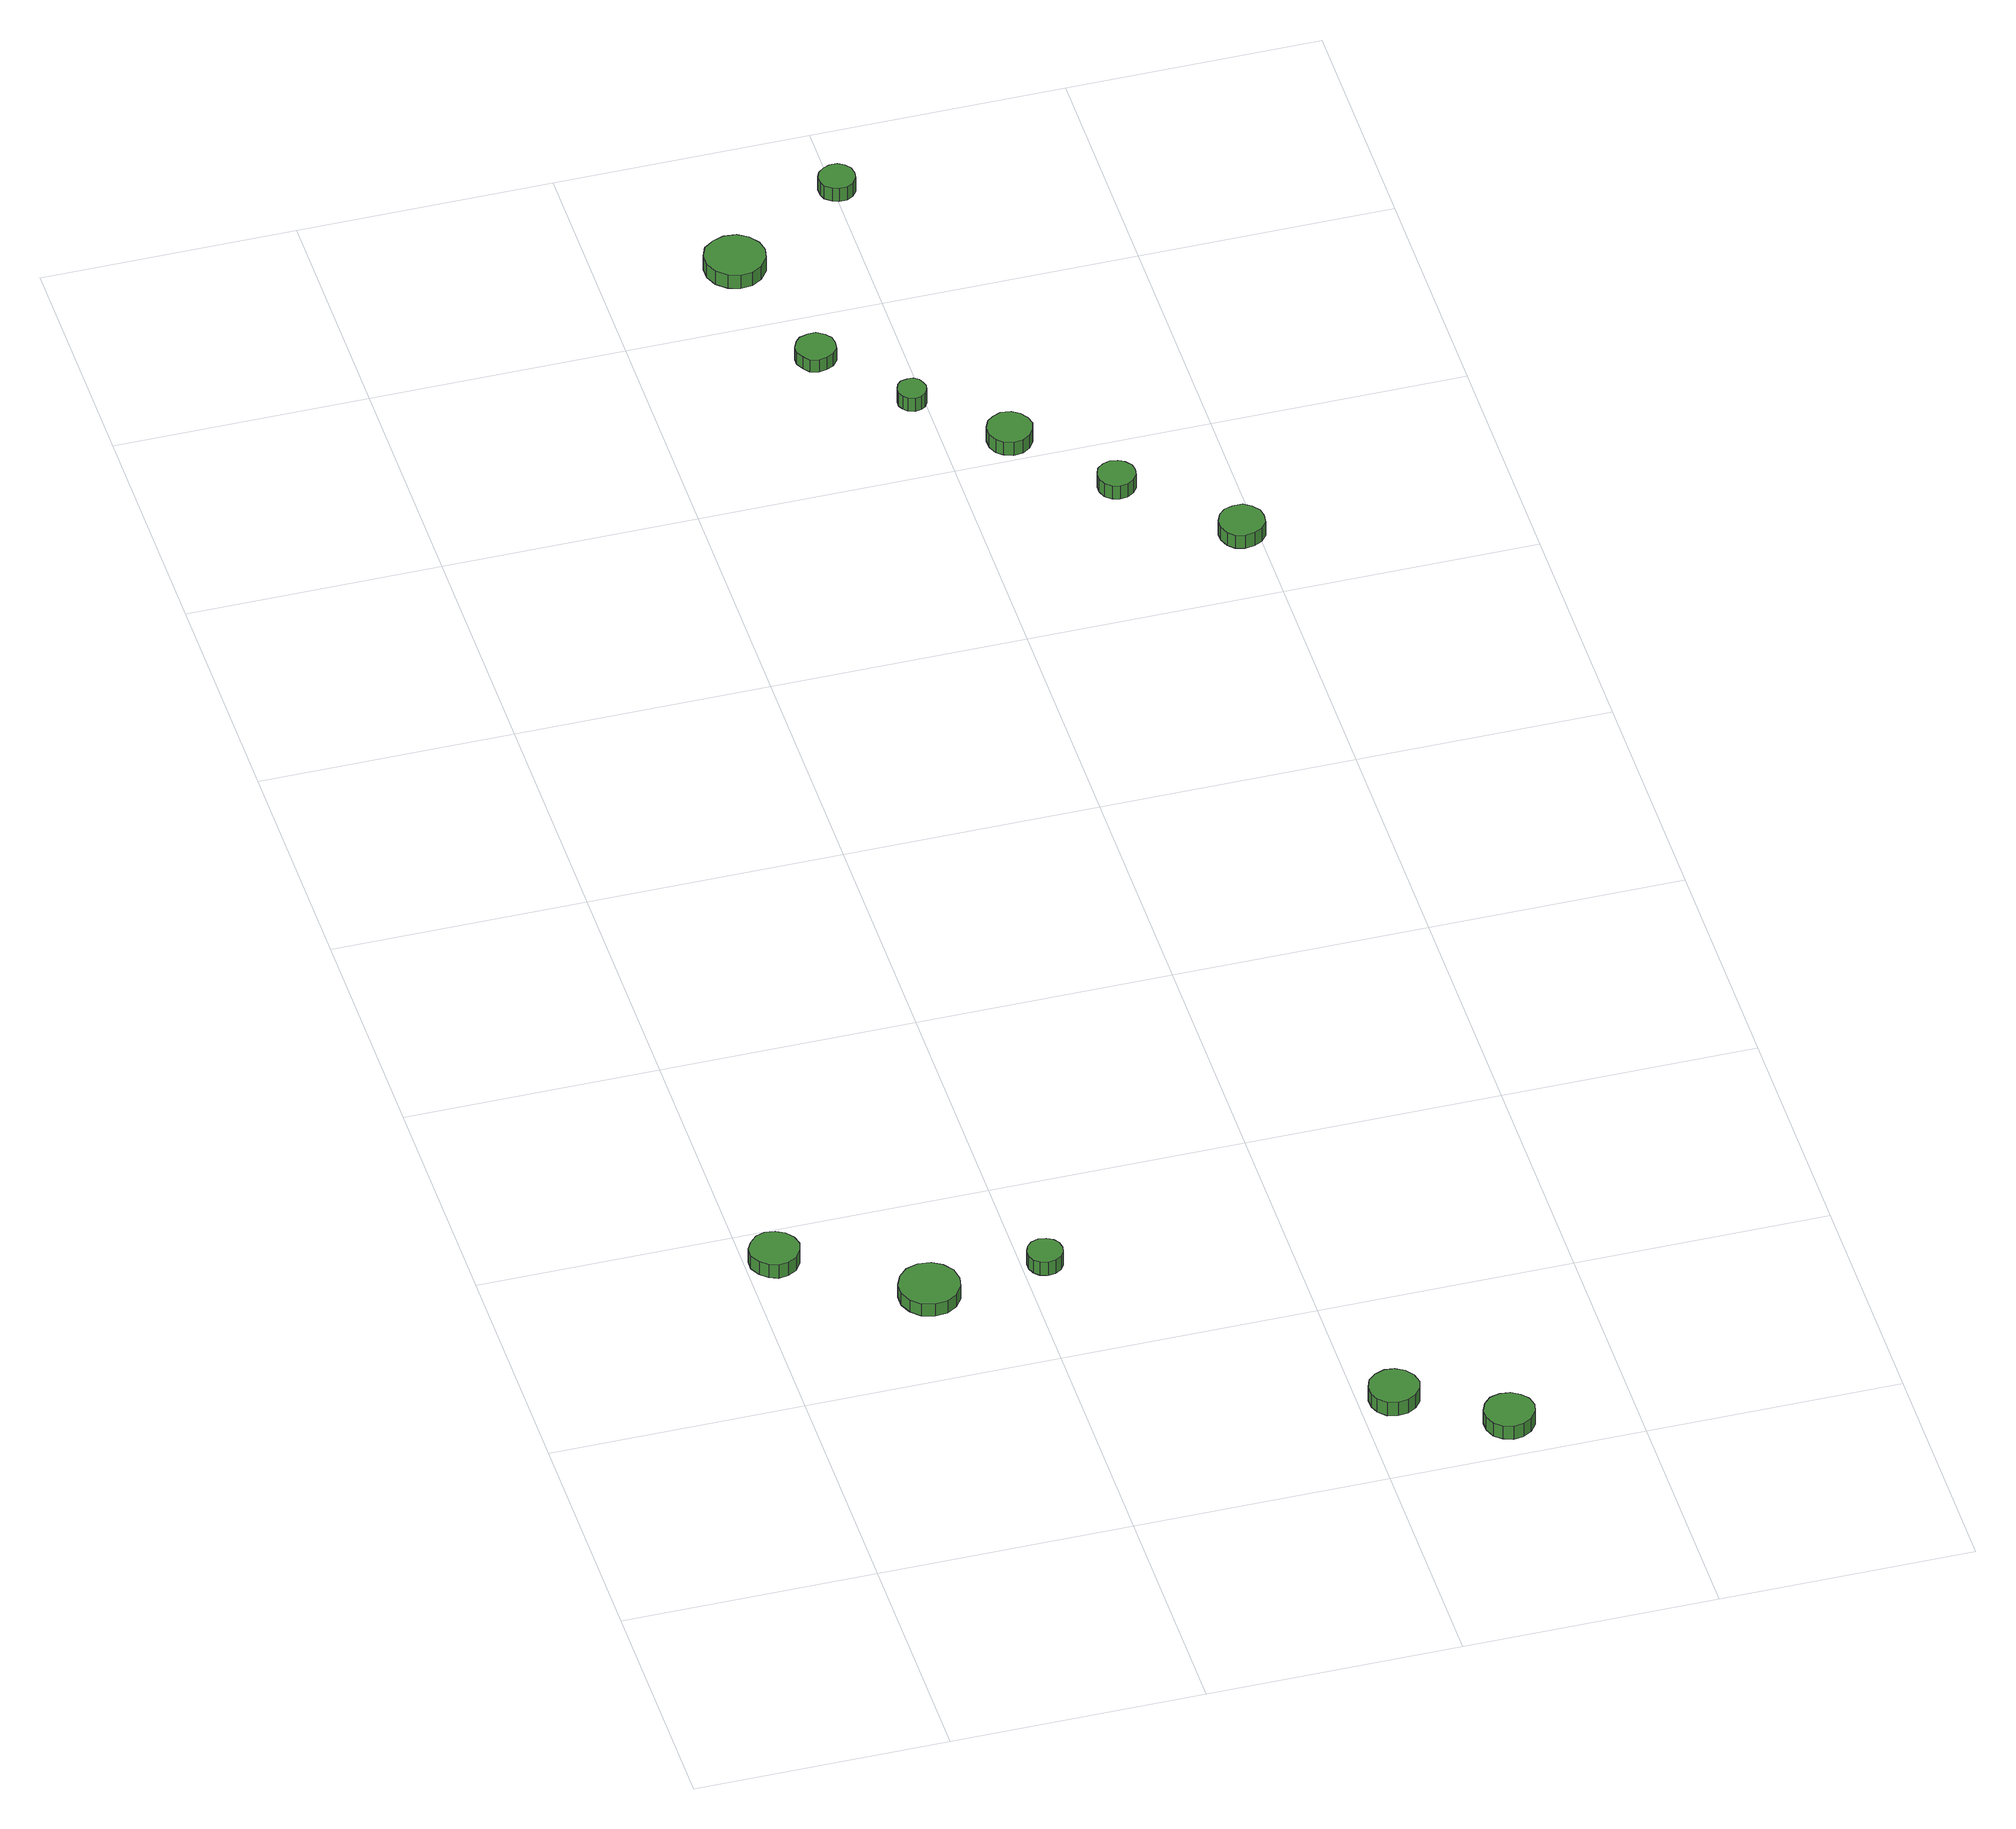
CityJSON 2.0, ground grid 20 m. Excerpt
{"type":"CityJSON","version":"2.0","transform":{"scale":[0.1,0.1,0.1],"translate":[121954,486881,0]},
"CityObjects":{
"tree1":{"type":"SolitaryVegetationObject","attributes":{"function":"something"},"geometry":[{"type":"MultiSurface","lod":"1","boundaries":[[[0,1,2,3,4,5,6,7,8,9,10,11,12,13,14]],[[15,16,17,18,19,20,21,22,23,24,25,26,27,28,29]],[[0,29,28,1]],[[1,28,27,2]],[[2,27,26,3]],[[3,26,25,4]],[[4,25,24,5]],[[5,24,23,6]],[[6,23,22,7]],[[7,22,21,8]],[[8,21,20,9]],[[9,20,19,10]],[[10,19,18,11]],[[11,18,17,12]],[[12,17,16,13]],[[13,16,15,14]],[[14,15,29,0]]]}]},
"tree2":{"type":"SolitaryVegetationObject","attributes":{"function":"something"},"geometry":[{"type":"MultiSurface","lod":"1","boundaries":[[[30,31,32,33,34,35,36,37,38,39,40,41,42,43,44]],[[45,46,47,48,49,50,51,52,53,54,55,56,57,58,59]],[[30,59,58,31]],[[31,58,57,32]],[[32,57,56,33]],[[33,56,55,34]],[[34,55,54,35]],[[35,54,53,36]],[[36,53,52,37]],[[37,52,51,38]],[[38,51,50,39]],[[39,50,49,40]],[[40,49,48,41]],[[41,48,47,42]],[[42,47,46,43]],[[43,46,45,44]],[[44,45,59,30]]]}]},
"tree3":{"type":"SolitaryVegetationObject","attributes":{"function":"something"},"geometry":[{"type":"MultiSurface","lod":"1","boundaries":[[[60,61,62,63,64,65,66,67,68,69,70,71,72,73,74]],[[75,76,77,78,79,80,81,82,83,84,85,86,87,88,89]],[[60,89,88,61]],[[61,88,87,62]],[[62,87,86,63]],[[63,86,85,64]],[[64,85,84,65]],[[65,84,83,66]],[[66,83,82,67]],[[67,82,81,68]],[[68,81,80,69]],[[69,80,79,70]],[[70,79,78,71]],[[71,78,77,72]],[[72,77,76,73]],[[73,76,75,74]],[[74,75,89,60]]]}]},
"tree4":{"type":"SolitaryVegetationObject","attributes":{"function":"something"},"geometry":[{"type":"MultiSurface","lod":"1","boundaries":[[[90,91,92,93,94,95,96,97,98,99,100,101,102,103,104]],[[105,106,107,108,109,110,111,112,113,114,115,116,117,118,119]],[[90,119,118,91]],[[91,118,117,92]],[[92,117,116,93]],[[93,116,115,94]],[[94,115,114,95]],[[95,114,113,96]],[[96,113,112,97]],[[97,112,111,98]],[[98,111,110,99]],[[99,110,109,100]],[[100,109,108,101]],[[101,108,107,102]],[[102,107,106,103]],[[103,106,105,104]],[[104,105,119,90]]]}]},
"tree5":{"type":"SolitaryVegetationObject","attributes":{"function":"something"},"geometry":[{"type":"MultiSurface","lod":"1","boundaries":[[[120,121,122,123,124,125,126,127,128,129,130,131,132,133,134]],[[135,136,137,138,139,140,141,142,143,144,145,146,147,148,149]],[[120,149,148,121]],[[121,148,147,122]],[[122,147,146,123]],[[123,146,145,124]],[[124,145,144,125]],[[125,144,143,126]],[[126,143,142,127]],[[127,142,141,128]],[[128,141,140,129]],[[129,140,139,130]],[[130,139,138,131]],[[131,138,137,132]],[[132,137,136,133]],[[133,136,135,134]],[[134,135,149,120]]]}]},
"tree6":{"type":"SolitaryVegetationObject","attributes":{"function":"something"},"geometry":[{"type":"MultiSurface","lod":"1","boundaries":[[[150,151,152,153,154,155,156,157,158,159,160,161,162,163,164]],[[165,166,167,168,169,170,171,172,173,174,175,176,177,178,179]],[[150,179,178,151]],[[151,178,177,152]],[[152,177,176,153]],[[153,176,175,154]],[[154,175,174,155]],[[155,174,173,156]],[[156,173,172,157]],[[157,172,171,158]],[[158,171,170,159]],[[159,170,169,160]],[[160,169,168,161]],[[161,168,167,162]],[[162,167,166,163]],[[163,166,165,164]],[[164,165,179,150]]]}]},
"tree7":{"type":"SolitaryVegetationObject","attributes":{"function":"something"},"geometry":[{"type":"MultiSurface","lod":"1","boundaries":[[[180,181,182,183,184,185,186,187,188,189,190,191,192,193,194]],[[195,196,197,198,199,200,201,202,203,204,205,206,207,208,209]],[[180,209,208,181]],[[181,208,207,182]],[[182,207,206,183]],[[183,206,205,184]],[[184,205,204,185]],[[185,204,203,186]],[[186,203,202,187]],[[187,202,201,188]],[[188,201,200,189]],[[189,200,199,190]],[[190,199,198,191]],[[191,198,197,192]],[[192,197,196,193]],[[193,196,195,194]],[[194,195,209,180]]]}]},
"tree8":{"type":"SolitaryVegetationObject","attributes":{"function":"something"},"geometry":[{"type":"MultiSurface","lod":"1","boundaries":[[[210,211,212,213,214,215,216,217,218,219,220,221,222,223,224]],[[225,226,227,228,229,230,231,232,233,234,235,236,237,238,239]],[[210,239,238,211]],[[211,238,237,212]],[[212,237,236,213]],[[213,236,235,214]],[[214,235,234,215]],[[215,234,233,216]],[[216,233,232,217]],[[217,232,231,218]],[[218,231,230,219]],[[219,230,229,220]],[[220,229,228,221]],[[221,228,227,222]],[[222,227,226,223]],[[223,226,225,224]],[[224,225,239,210]]]}]},
"tree9":{"type":"SolitaryVegetationObject","attributes":{"function":"something"},"geometry":[{"type":"MultiSurface","lod":"1","boundaries":[[[240,241,242,243,244,245,246,247,248,249,250,251,252,253,254]],[[255,256,257,258,259,260,261,262,263,264,265,266,267,268,269]],[[240,269,268,241]],[[241,268,267,242]],[[242,267,266,243]],[[243,266,265,244]],[[244,265,264,245]],[[245,264,263,246]],[[246,263,262,247]],[[247,262,261,248]],[[248,261,260,249]],[[249,260,259,250]],[[250,259,258,251]],[[251,258,257,252]],[[252,257,256,253]],[[253,256,255,254]],[[254,255,269,240]]]}]},
"tree10":{"type":"SolitaryVegetationObject","attributes":{"function":"something"},"geometry":[{"type":"MultiSurface","lod":"1","boundaries":[[[270,271,272,273,274,275,276,277,278,279,280,281,282,283,284]],[[285,286,287,288,289,290,291,292,293,294,295,296,297,298,299]],[[270,299,298,271]],[[271,298,297,272]],[[272,297,296,273]],[[273,296,295,274]],[[274,295,294,275]],[[275,294,293,276]],[[276,293,292,277]],[[277,292,291,278]],[[278,291,290,279]],[[279,290,289,280]],[[280,289,288,281]],[[281,288,287,282]],[[282,287,286,283]],[[283,286,285,284]],[[284,285,299,270]]]}]},
"tree11":{"type":"SolitaryVegetationObject","attributes":{"function":"something"},"geometry":[{"type":"MultiSurface","lod":"1","boundaries":[[[300,301,302,303,304,305,306,307,308,309,310,311,312,313,314]],[[315,316,317,318,319,320,321,322,323,324,325,326,327,328,329]],[[300,329,328,301]],[[301,328,327,302]],[[302,327,326,303]],[[303,326,325,304]],[[304,325,324,305]],[[305,324,323,306]],[[306,323,322,307]],[[307,322,321,308]],[[308,321,320,309]],[[309,320,319,310]],[[310,319,318,311]],[[311,318,317,312]],[[312,317,316,313]],[[313,316,315,314]],[[314,315,329,300]]]}]},
"tree12":{"type":"SolitaryVegetationObject","attributes":{"function":"something"},"geometry":[{"type":"MultiSurface","lod":"1","boundaries":[[[330,331,332,333,334,335,336,337,338,339,340,341,342,343,344]],[[345,346,347,348,349,350,351,352,353,354,355,356,357,358,359]],[[330,359,358,331]],[[331,358,357,332]],[[332,357,356,333]],[[333,356,355,334]],[[334,355,354,335]],[[335,354,353,336]],[[336,353,352,337]],[[337,352,351,338]],[[338,351,350,339]],[[339,350,349,340]],[[340,349,348,341]],[[341,348,347,342]],[[342,347,346,343]],[[343,346,345,344]],[[344,345,359,330]]]}]}
},
"vertices":[
[40,356,23],[38,364,23],[33,370,23],[26,374,23],[18,375,23],[11,373,23],[5,367,23],[1,360,23],[1,352,23],[5,344,23],[11,339,23],[18,336,23],[26,337,23],[33,341,23],[38,348,23],[38,348,10],[33,341,10],[26,337,10],[18,336,10],[11,339,10],[5,344,10],[1,352,10],[1,360,10],[5,367,10],[11,373,10],[18,375,10],[26,374,10],[33,370,10],[38,364,10],[40,356,10],
[145,285,23],[143,295,23],[137,303,23],[129,308,23],[119,309,23],[109,306,23],[102,299,23],[98,290,23],[98,280,23],[102,271,23],[109,264,23],[119,261,23],[129,262,23],[137,267,23],[143,275,23],[143,275,11],[137,267,11],[129,262,11],[119,261,11],[109,264,11],[102,271,11],[98,280,11],[98,290,11],[102,299,11],[109,306,11],[119,309,11],[129,308,11],[137,303,11],[143,295,11],[145,285,11],
[229,299,22],[228,305,22],[225,309,22],[220,312,22],[214,313,22],[208,311,22],[204,307,22],[202,302,22],[202,296,22],[204,291,22],[208,287,22],[214,285,22],[220,286,22],[225,289,22],[228,293,22],[228,293,9],[225,289,9],[220,286,9],[214,285,9],[208,287,9],[204,291,9],[202,296,9],[202,302,9],[204,307,9],[208,311,9],[214,313,9],[220,312,9],[225,309,9],[228,305,9],[229,299,9],
[445,78,22],[443,86,22],[438,93,22],[431,97,22],[423,98,22],[415,95,22],[409,90,22],[406,82,22],[406,74,22],[409,67,22],[415,61,22],[423,59,22],[431,60,22],[438,64,22],[443,70,22],[443,70,9],[438,64,9],[431,60,9],[423,59,9],[415,61,9],[409,67,9],[406,74,9],[406,82,9],[409,90,9],[415,95,9],[423,98,9],[431,97,9],[438,93,9],[443,86,9],[445,78,9],
[521,29,22],[519,37,22],[514,43,22],[507,47,22],[499,48,22],[491,46,22],[485,40,22],[482,33,22],[482,25,22],[485,17,22],[491,12,22],[499,9,22],[507,10,22],[514,14,22],[519,21,22],[519,21,9],[514,14,9],[507,10,9],[499,9,9],[491,12,9],[485,17,9],[482,25,9],[482,33,9],[485,40,9],[491,46,9],[499,48,9],[507,47,9],[514,43,9],[519,37,9],[521,29,9],
[350,1352,14],[349,1358,14],[345,1363,14],[339,1367,14],[333,1367,14],[326,1365,14],[322,1361,14],[319,1355,14],[319,1349,14],[322,1343,14],[326,1338,14],[333,1336,14],[339,1337,14],[345,1340,14],[349,1345,14],[349,1345,2],[345,1340,2],[339,1337,2],[333,1336,2],[326,1338,2],[322,1343,2],[319,1349,2],[319,1355,2],[322,1361,2],[326,1365,2],[333,1367,2],[339,1367,2],[345,1363,2],[349,1358,2],[350,1352,2],
[328,1468,15],[326,1477,15],[320,1485,15],[312,1490,15],[302,1491,15],[293,1488,15],[285,1482,15],[281,1473,15],[281,1463,15],[285,1454,15],[293,1447,15],[302,1444,15],[312,1445,15],[320,1450,15],[326,1458,15],[326,1458,2],[320,1450,2],[312,1445,2],[302,1444,2],[293,1447,2],[285,1454,2],[281,1463,2],[281,1473,2],[285,1482,2],[293,1488,2],[302,1491,2],[312,1490,2],[320,1485,2],[326,1477,2],[328,1468,2],
[402,1286,14],[401,1290,14],[399,1294,14],[395,1297,14],[390,1297,14],[385,1296,14],[382,1293,14],[380,1288,14],[380,1283,14],[382,1279,14],[385,1276,14],[390,1274,14],[395,1275,14],[399,1277,14],[401,1281,14],[401,1281,1],[399,1277,1],[395,1275,1],[390,1274,1],[385,1276,1],[382,1279,1],[380,1283,1],[380,1288,1],[382,1293,1],[385,1296,1],[390,1297,1],[395,1297,1],[399,1294,1],[401,1290,1],[402,1286,1],
[467,1222,15],[465,1229,15],[461,1235,15],[455,1239,15],[447,1240,15],[440,1237,15],[435,1233,15],[432,1226,15],[432,1218,15],[435,1211,15],[440,1207,15],[447,1204,15],[455,1205,15],[461,1209,15],[465,1215,15],[465,1215,2],[461,1209,2],[455,1205,2],[447,1204,2],[440,1207,2],[435,1211,2],[432,1218,2],[432,1226,2],[435,1233,2],[440,1237,2],[447,1240,2],[455,1239,2],[461,1235,2],[465,1229,2],[467,1222,2],
[526,1147,17],[525,1153,17],[521,1158,17],[516,1161,17],[510,1162,17],[504,1160,17],[499,1156,17],[497,1150,17],[497,1144,17],[499,1138,17],[504,1134,17],[510,1132,17],[516,1133,17],[521,1136,17],[525,1141,17],[525,1141,4],[521,1136,4],[516,1133,4],[510,1132,4],[504,1134,4],[499,1138,4],[497,1144,4],[497,1150,4],[499,1156,4],[504,1160,4],[510,1162,4],[516,1161,4],[521,1158,4],[525,1153,4],[526,1147,4],
[417,1535,14],[416,1541,14],[412,1546,14],[407,1549,14],[401,1549,14],[396,1547,14],[391,1543,14],[389,1538,14],[389,1532,14],[391,1527,14],[396,1523,14],[401,1521,14],[407,1521,14],[412,1524,14],[416,1529,14],[416,1529,1],[412,1524,1],[407,1521,1],[401,1521,1],[396,1523,1],[391,1527,1],[389,1532,1],[389,1538,1],[391,1543,1],[396,1547,1],[401,1549,1],[407,1549,1],[412,1546,1],[416,1541,1],[417,1535,1],
[604,1068,19],[603,1075,19],[598,1081,19],[592,1085,19],[584,1085,19],[577,1083,19],[572,1078,19],[569,1071,19],[569,1064,19],[572,1057,19],[577,1052,19],[584,1050,19],[592,1051,19],[598,1054,19],[603,1060,19],[603,1060,6],[598,1054,6],[592,1051,6],[584,1050,6],[577,1052,6],[572,1057,6],[569,1064,6],[569,1071,6],[572,1078,6],[577,1083,6],[584,1085,6],[592,1085,6],[598,1081,6],[603,1075,6],[604,1068,6]
]}
